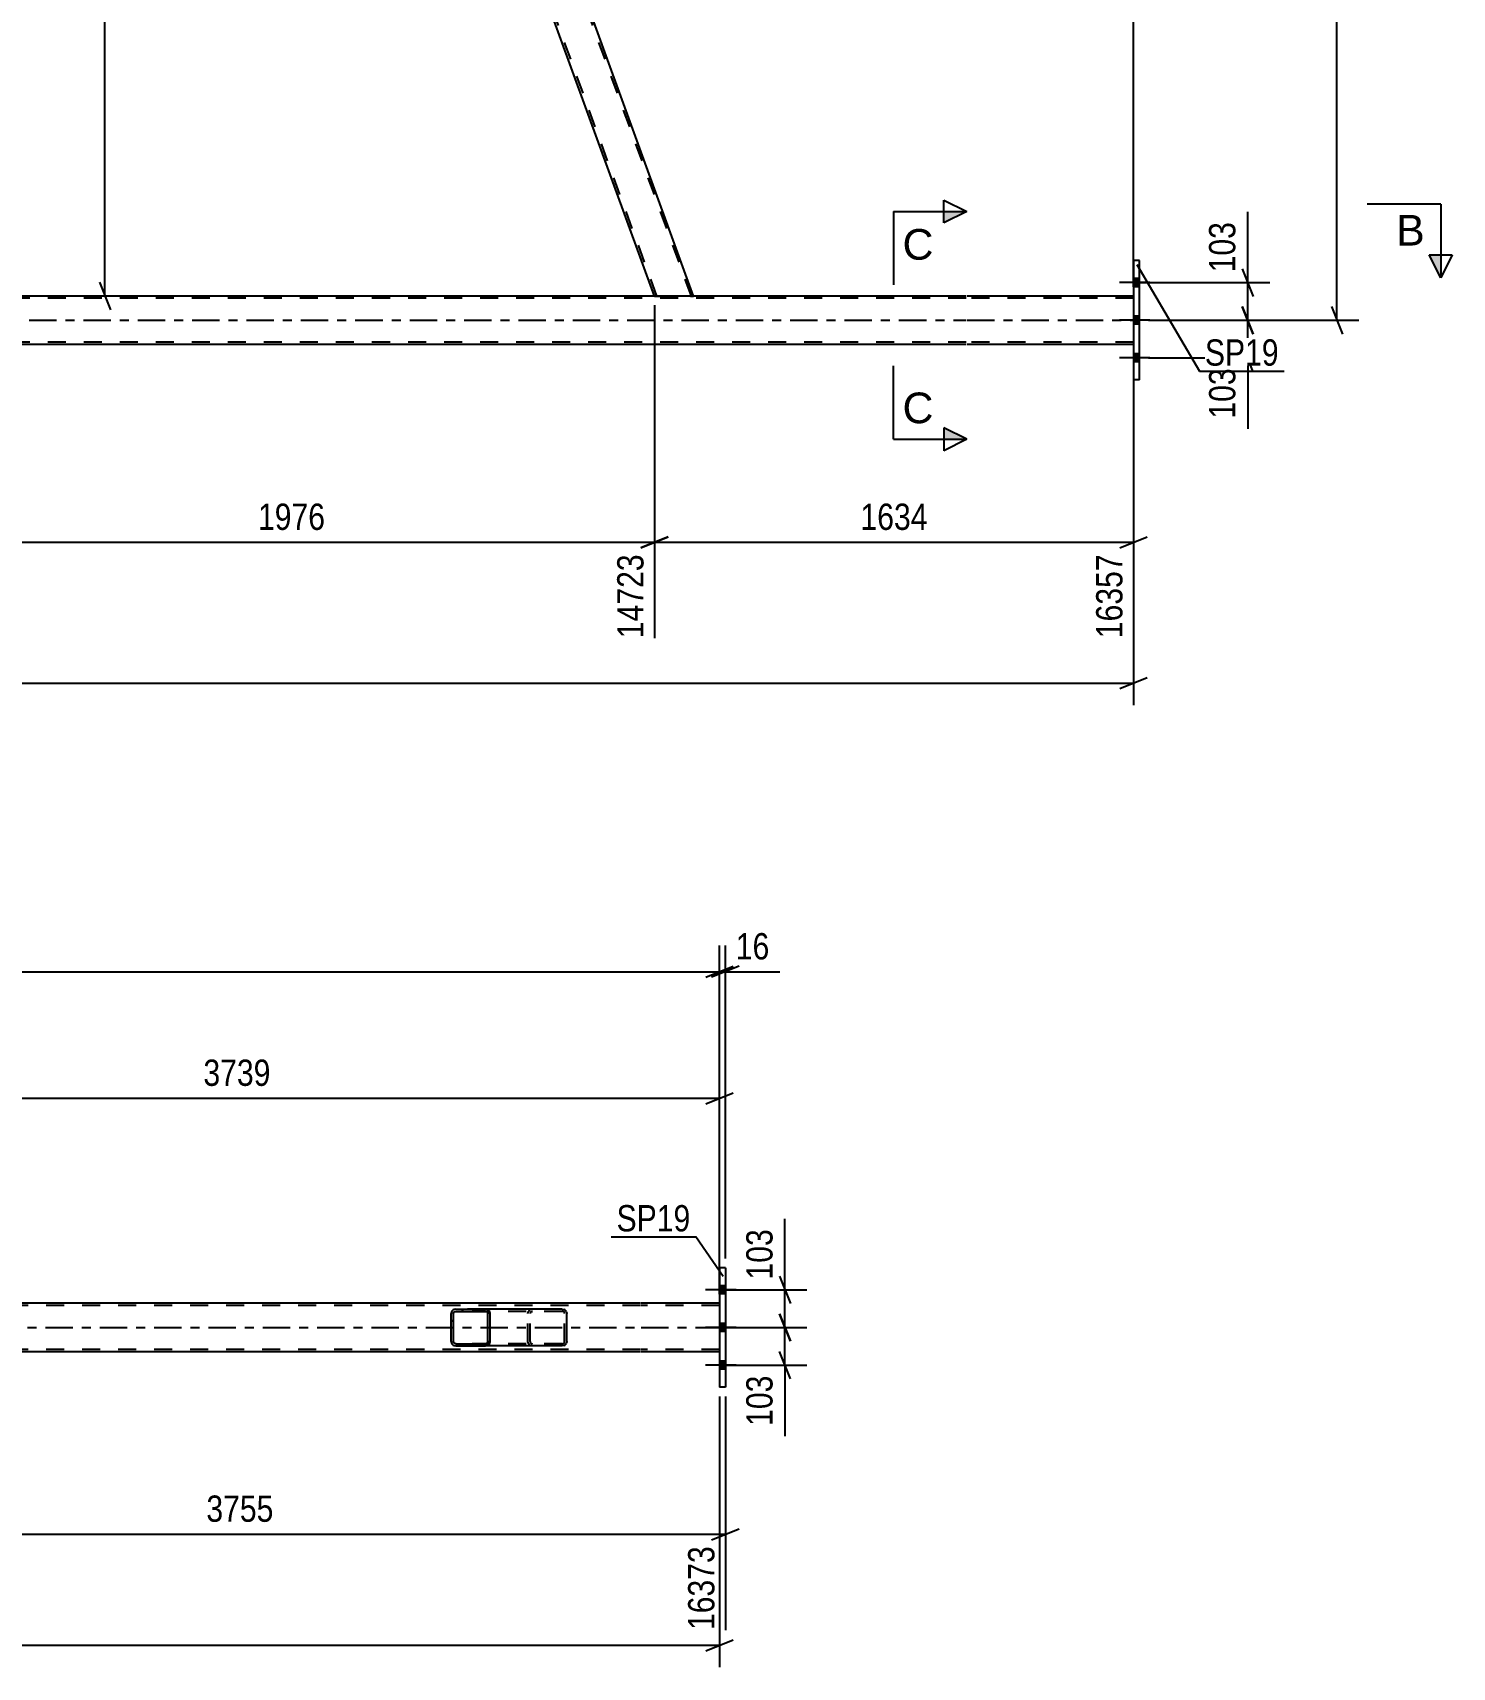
# Model space of a CAD drawing. Header units: millimetres. Extents: x 0 to 1775, y 0 to 560.
# Drawn here: x 1620.6 to 1775.1, y 154.3 to 332.3 of the extents above; entities that cross this region are included whole.
import ezdxf

# ---------------------------------------------------------------- set-up
doc = ezdxf.new("R2010")
doc.units = ezdxf.units.MM
doc.linetypes.add('DXK_LINE_DOT2', pattern=[3.9198, 1.9599, -1.9599])
doc.linetypes.add('DXK_LINE_DOT3', pattern=[5.9187, 2.979, -0.9799, 0.9799, -0.9799])
doc.styles.add('Arial', font='ARIAL.TTF', dxfattribs={"height": 0.2})
doc.styles.add('Arial Narrow', font='ARIALN.TTF', dxfattribs={"height": 0.2})

# ---------------------------------------------------------------- blocks, each defined once
blk = doc.blocks.new('Part-814185252-5465 - 5393')
at = {"linetype": 'Continuous'}
h = blk.add_hatch(dxfattribs=at)
h.set_pattern_fill('', scale=0.7, style=0, pattern_type=0)
h.set_pattern_definition([(45, (1670.343, 192.9664), (-1.57154, 1.57154), [])])
h.paths.add_polyline_path([(1670.38, 192.78), (1670.34, 192.97), (1670.23, 193.12), (1670.07, 193.23), (1669.87, 193.26), (1666.64, 193.26), (1666.44, 193.23), (1666.27, 193.12), (1666.16, 192.97), (1666.13, 192.78), (1666.13, 189.74), (1666.16, 189.56), (1666.27, 189.4), (1666.44, 189.3), (1666.64, 189.26), (1669.87, 189.26), (1670.07, 189.3), (1670.23, 189.4), (1670.34, 189.56), (1670.38, 189.74)])
h.paths.add_polyline_path([(1670.11, 189.65), (1670.05, 189.57), (1669.97, 189.52), (1669.87, 189.5), (1666.64, 189.5), (1666.54, 189.52), (1666.46, 189.57), (1666.4, 189.65), (1666.38, 189.74), (1666.38, 192.78), (1666.4, 192.87), (1666.46, 192.95), (1666.54, 193), (1666.64, 193.02), (1669.87, 193.02), (1669.97, 193), (1670.05, 192.95), (1670.11, 192.87), (1670.13, 192.78), (1670.13, 189.74)])
at = {"color": 2, "linetype": 'Continuous'}
for p, q in [((1666.16, 192.97), (1666.13, 192.78)), ((1666.13, 189.74), (1666.13, 192.78)), ((1666.38, 192.78), (1666.4, 192.87)), ((1666.38, 189.74), (1666.38, 192.78)), ((1666.4, 192.87), (1666.46, 192.95)), ((1666.64, 193.26), (1666.44, 193.23)), ((1666.46, 192.95), (1666.54, 193)), ((1666.54, 193), (1666.64, 193.02)), ((1666.64, 193.26), (1669.87, 193.26)), ((1666.64, 193.02), (1669.87, 193.02)), ((1678.22, 193.26), (1669.87, 193.26)), ((1670.07, 193.23), (1669.87, 193.26)), ((1669.87, 193.02), (1669.97, 193)), ((1669.97, 193), (1670.05, 192.95)), ((1670.05, 192.95), (1670.11, 192.87)), ((1670.11, 192.87), (1670.13, 192.78)), ((1670.13, 189.74), (1670.13, 192.78)), ((1670.38, 192.78), (1670.34, 192.97)), ((1670.38, 189.74), (1670.38, 192.78)), ((1678.22, 193.26), (1678.42, 193.23)), ((1678.69, 192.97), (1678.73, 192.78)), ((1678.73, 189.74), (1678.73, 192.78)), ((1666.13, 189.74), (1666.16, 189.56)), ((1666.4, 189.65), (1666.38, 189.74)), ((1666.46, 189.57), (1666.4, 189.65)), ((1666.44, 189.3), (1666.64, 189.26)), ((1666.54, 189.52), (1666.46, 189.57)), ((1666.64, 189.5), (1666.54, 189.52)), ((1666.64, 189.5), (1669.87, 189.5)), ((1666.64, 189.26), (1669.87, 189.26)), ((1669.97, 189.52), (1669.87, 189.5)), ((1669.87, 189.26), (1670.07, 189.3)), ((1678.22, 189.26), (1669.87, 189.26)), ((1670.05, 189.57), (1669.97, 189.52)), ((1670.11, 189.65), (1670.05, 189.57)), ((1670.13, 189.74), (1670.11, 189.65)), ((1670.34, 189.56), (1670.38, 189.74)), ((1678.42, 189.3), (1678.22, 189.26)), ((1678.73, 189.74), (1678.69, 189.56))]:
    blk.add_line(p, q, dxfattribs=at)
at = {"color": 7, "linetype": 'DXK_LINE_DOT2'}
for p, q in [((1669.87, 193.26), (1666.64, 193.26)), ((1678.22, 193.02), (1666.64, 193.02)), ((1674.47, 192.78), (1674.51, 192.97)), ((1674.47, 189.74), (1674.47, 192.78)), ((1674.75, 192.87), (1674.73, 192.78)), ((1674.73, 189.74), (1674.73, 192.78)), ((1674.8, 192.95), (1674.75, 192.87)), ((1674.79, 193.23), (1674.99, 193.26)), ((1674.8, 192.95), (1674.83, 192.97)), ((1674.83, 192.97), (1674.89, 193)), ((1674.89, 193), (1674.99, 193.02)), ((1678.32, 193), (1678.22, 193.02)), ((1678.4, 192.95), (1678.32, 193)), ((1678.46, 192.87), (1678.4, 192.95)), ((1678.48, 192.78), (1678.46, 192.87)), ((1678.48, 189.74), (1678.48, 192.78)), ((1678.22, 189.5), (1666.64, 189.5)), ((1669.87, 189.26), (1666.64, 189.26)), ((1674.51, 189.56), (1674.47, 189.74)), ((1674.73, 189.74), (1674.75, 189.65)), ((1674.75, 189.65), (1674.8, 189.57)), ((1674.99, 189.26), (1674.79, 189.3)), ((1674.8, 189.57), (1674.83, 189.56)), ((1674.83, 189.56), (1674.89, 189.52)), ((1674.89, 189.52), (1674.99, 189.5)), ((1678.22, 189.5), (1678.32, 189.52)), ((1678.32, 189.52), (1678.4, 189.57)), ((1678.4, 189.57), (1678.46, 189.65)), ((1678.46, 189.65), (1678.48, 189.74))]:
    blk.add_line(p, q, dxfattribs=at)
at = {"color": 2, "linetype": 'Continuous'}
for centre, start, end in [((1666.62, 192.76), 110.7583, 155.68), ((1669.89, 192.76), 24.32, 69.2417), ((1678.24, 192.76), 24.32, 69.2417), ((1666.62, 189.76), 204.32, 249.2417), ((1669.89, 189.76), 290.7583, 335.68), ((1678.24, 189.76), 290.7583, 335.68)]:
    blk.add_arc(centre, 0.496, start, end, dxfattribs=at)
at = {"color": 7, "linetype": 'DXK_LINE_DOT2'}
for centre, start, end in [((1674.97, 192.76), 110.7583, 155.68), ((1674.97, 189.76), 204.32, 249.2417)]:
    blk.add_arc(centre, 0.496, start, end, dxfattribs=at)
blk = doc.blocks.new('Part-814185252-5561 - 5393')
at = {"color": 2, "linetype": 'Continuous'}
for p, q in [((1695.99, 197.76), (1695.35, 197.76)), ((1695.35, 197.76), (1695.35, 184.76)), ((1695.99, 197.76), (1695.99, 184.76)), ((1695.99, 184.76), (1695.35, 184.76))]:
    blk.add_line(p, q, dxfattribs=at)
blk = doc.blocks.new('Bolt-814185252-5581 - 5393')
at = {"linetype": 'Continuous'}
for points in [[(1695.99, 194.92), (1695.99, 195.8), (1695.35, 195.8), (1695.35, 194.92)], [(1695.99, 194.92), (1695.99, 195.8), (1695.35, 195.8), (1695.35, 194.92)], [(1695.99, 194.92), (1695.99, 195.8), (1695.35, 195.8), (1695.35, 194.92)], [(1695.99, 190.82), (1695.99, 191.7), (1695.35, 191.7), (1695.35, 190.82)], [(1695.99, 190.82), (1695.99, 191.7), (1695.35, 191.7), (1695.35, 190.82)], [(1695.99, 186.72), (1695.99, 187.6), (1695.35, 187.6), (1695.35, 186.72)], [(1695.99, 186.72), (1695.99, 187.6), (1695.35, 187.6), (1695.35, 186.72)], [(1695.99, 186.72), (1695.99, 187.6), (1695.35, 187.6), (1695.35, 186.72)]]:
    blk.add_hatch(color=1, dxfattribs=at).paths.add_polyline_path(points)
at = {"color": 1, "linetype": 'Continuous'}
for p, q in [((1697.15, 195.36), (1693.83, 195.36)), ((1697.15, 195.36), (1693.83, 195.36)), ((1697.15, 195.36), (1693.83, 195.36)), ((1695.99, 195.8), (1695.35, 195.8)), ((1695.99, 195.8), (1695.35, 195.8)), ((1695.99, 195.8), (1695.35, 195.8)), ((1695.99, 194.92), (1695.35, 194.92)), ((1695.99, 194.92), (1695.35, 194.92)), ((1695.99, 194.92), (1695.35, 194.92)), ((1697.15, 191.26), (1693.83, 191.26)), ((1697.15, 191.26), (1693.83, 191.26)), ((1695.99, 191.7), (1695.35, 191.7)), ((1695.99, 191.7), (1695.35, 191.7)), ((1695.99, 190.82), (1695.35, 190.82)), ((1695.99, 190.82), (1695.35, 190.82)), ((1697.15, 187.16), (1693.83, 187.16)), ((1697.15, 187.16), (1693.83, 187.16)), ((1697.15, 187.16), (1693.83, 187.16)), ((1695.99, 187.6), (1695.35, 187.6)), ((1695.99, 187.6), (1695.35, 187.6)), ((1695.99, 187.6), (1695.35, 187.6)), ((1695.99, 186.72), (1695.35, 186.72)), ((1695.99, 186.72), (1695.35, 186.72)), ((1695.99, 186.72), (1695.35, 186.72))]:
    blk.add_line(p, q, dxfattribs=at)
blk = doc.blocks.new('Part-814185252-5603 - 5393')
at = {"color": 7, "linetype": 'DXK_LINE_DOT2'}
for p, q in [((1686.73, 193.66), (1112.95, 193.66)), ((1695.35, 193.66), (1686.83, 193.66)), ((1695.35, 193.9), (1695.35, 188.62)), ((1686.73, 188.86), (1112.95, 188.86)), ((1695.35, 188.86), (1686.83, 188.86))]:
    blk.add_line(p, q, dxfattribs=at)
at = {"color": 2, "linetype": 'Continuous'}
for p, q in [((1686.73, 193.9), (1595.48, 193.9)), ((1695.35, 193.9), (1686.83, 193.9)), ((1686.73, 188.62), (1595.48, 188.62)), ((1695.35, 188.62), (1686.83, 188.62))]:
    blk.add_line(p, q, dxfattribs=at)
at = {"color": 7, "linetype": 'DXK_LINE_DOT3'}
for p, q in [((1112.95, 191.26), (1686.73, 191.26)), ((1686.83, 191.26), (1695.35, 191.26))]:
    blk.add_line(p, q, dxfattribs=at)
blk = doc.blocks.new('Part-814185252-3770 - 3585')
at = {"color": 7, "linetype": 'DXK_LINE_DOT2'}
for p, q in [((1643.09, 424.82), (1606.27, 306.7)), ((1645.56, 420.94), (1608.99, 303.6)), ((1606.55, 308.42), (1606.13, 307.07)), ((1610.74, 308.42), (1609.24, 303.6)), ((1607.4, 303.6), (1606.13, 307.07)), ((1609.24, 303.6), (1607.4, 303.6))]:
    blk.add_line(p, q, dxfattribs=at)
at = {"color": 2, "linetype": 'Continuous'}
for p, q in [((1642.84, 424.82), (1606.55, 308.42)), ((1644.15, 424.82), (1642.84, 424.82)), ((1645.7, 420.57), (1644.15, 424.82)), ((1645.7, 420.57), (1610.74, 308.42))]:
    blk.add_line(p, q, dxfattribs=at)
blk = doc.blocks.new('Part-814185252-3796 - 3585')
at = {"color": 2, "linetype": 'Continuous'}
for p, q in [((1741.05, 307.46), (1740.41, 307.46)), ((1740.41, 307.46), (1740.41, 294.46)), ((1741.05, 294.46), (1741.05, 307.46)), ((1741.05, 294.46), (1740.41, 294.46))]:
    blk.add_line(p, q, dxfattribs=at)
blk = doc.blocks.new('Part-814185252-3816 - 3585')
at = {"color": 2, "linetype": 'Continuous'}
for p, q in [((1648.41, 424.82), (1644.15, 424.82)), ((1692.53, 303.6), (1648.41, 424.82)), ((1688.27, 303.6), (1645.7, 420.57))]:
    blk.add_line(p, q, dxfattribs=at)
at = {"color": 7, "linetype": 'DXK_LINE_DOT2'}
for p, q in [((1644.15, 424.82), (1645.7, 420.57)), ((1688.53, 303.6), (1644.41, 424.82)), ((1692.28, 303.6), (1648.15, 424.82)), ((1688.27, 303.6), (1692.53, 303.6))]:
    blk.add_line(p, q, dxfattribs=at)
blk = doc.blocks.new('Part-814185252-3826 - 3585')
at = {"color": 7, "linetype": 'DXK_LINE_DOT2'}
for p, q in [((1722.19, 303.36), (1099.34, 303.36)), ((1740.41, 303.36), (1722.29, 303.36)), ((1740.41, 303.6), (1740.41, 298.32)), ((1722.19, 298.56), (1099.34, 298.56)), ((1740.41, 298.56), (1722.29, 298.56))]:
    blk.add_line(p, q, dxfattribs=at)
at = {"color": 2, "linetype": 'Continuous'}
for p, q in [((1722.19, 303.6), (1613.88, 303.6)), ((1740.41, 303.6), (1722.29, 303.6)), ((1722.19, 298.32), (1613.88, 298.32)), ((1740.41, 298.32), (1722.29, 298.32))]:
    blk.add_line(p, q, dxfattribs=at)
at = {"color": 7, "linetype": 'DXK_LINE_DOT3'}
for p, q in [((1099.34, 300.96), (1722.19, 300.96)), ((1722.29, 300.96), (1740.41, 300.96))]:
    blk.add_line(p, q, dxfattribs=at)
blk = doc.blocks.new('Bolt-814185252-4025 - 3585')
at = {"linetype": 'Continuous'}
for points in [[(1740.41, 305.5), (1740.41, 304.62), (1741.05, 304.62), (1741.05, 305.5)], [(1740.41, 305.5), (1740.41, 304.62), (1741.05, 304.62), (1741.05, 305.5)], [(1740.41, 305.5), (1740.41, 304.62), (1741.05, 304.62), (1741.05, 305.5)], [(1740.41, 301.4), (1740.41, 300.52), (1741.05, 300.52), (1741.05, 301.4)], [(1740.41, 301.4), (1740.41, 300.52), (1741.05, 300.52), (1741.05, 301.4)], [(1740.41, 297.3), (1740.41, 296.42), (1741.05, 296.42), (1741.05, 297.3)], [(1740.41, 297.3), (1740.41, 296.42), (1741.05, 296.42), (1741.05, 297.3)], [(1740.41, 297.3), (1740.41, 296.42), (1741.05, 296.42), (1741.05, 297.3)]]:
    blk.add_hatch(color=1, dxfattribs=at).paths.add_polyline_path(points)
at = {"color": 1, "linetype": 'Continuous'}
for p, q in [((1742.21, 305.06), (1738.89, 305.06)), ((1742.21, 305.06), (1738.89, 305.06)), ((1742.21, 305.06), (1738.89, 305.06)), ((1741.05, 305.5), (1740.41, 305.5)), ((1741.05, 305.5), (1740.41, 305.5)), ((1741.05, 305.5), (1740.41, 305.5)), ((1741.05, 304.62), (1740.41, 304.62)), ((1741.05, 304.62), (1740.41, 304.62)), ((1741.05, 304.62), (1740.41, 304.62)), ((1742.21, 300.96), (1738.89, 300.96)), ((1742.21, 300.96), (1738.89, 300.96)), ((1741.05, 301.4), (1740.41, 301.4)), ((1741.05, 301.4), (1740.41, 301.4)), ((1741.05, 300.52), (1740.41, 300.52)), ((1741.05, 300.52), (1740.41, 300.52)), ((1742.21, 296.86), (1738.89, 296.86)), ((1742.21, 296.86), (1738.89, 296.86)), ((1742.21, 296.86), (1738.89, 296.86)), ((1741.05, 297.3), (1740.41, 297.3)), ((1741.05, 297.3), (1740.41, 297.3)), ((1741.05, 297.3), (1740.41, 297.3)), ((1741.05, 296.42), (1740.41, 296.42)), ((1741.05, 296.42), (1740.41, 296.42)), ((1741.05, 296.42), (1740.41, 296.42))]:
    blk.add_line(p, q, dxfattribs=at)
blk = doc.blocks.new('StraightDimension-814185252-5719 - 5393')
at = {"color": 7, "linetype": 'Continuous'}
for p, q in [((1695.99, 183.76), (1695.99, 158.31)), ((1590.28, 179.22), (1590.28, 158.31)), ((1591.78, 169.35), (1588.78, 168.15)), ((1694.49, 168.15), (1697.49, 169.35)), ((1590.28, 168.75), (1695.99, 168.75))]:
    blk.add_line(p, q, dxfattribs=at)
at = {"color": 0}
blk.add_wipeout([(1647.39, 169.5), (1647.39, 173.7), (1638.88, 173.7), (1638.88, 169.5)], dxfattribs=at)
at = {"color": 0, "linetype": 'Continuous'}
blk.add_wipeout([(1695.39, 168.05), (1691.19, 168.05), (1691.19, 157.71), (1695.39, 157.71)], dxfattribs=at)
at = {"color": 3, "style": 'Arial Narrow'}
blk.add_text('3755', height=2.863, dxfattribs=at).set_placement((1639.48, 170.1))
at = {"color": 3, "linetype": 'Continuous', "style": 'Arial Narrow'}
blk.add_text('16373', height=2.863, rotation=90.0002, dxfattribs=at).set_placement((1694.79, 158.31))
blk = doc.blocks.new('StraightDimension-814185252-5700 - 5393')
at = {"color": 7, "linetype": 'Continuous'}
for p, q in [((1590.28, 203.3), (1590.28, 219.08)), ((1695.35, 194.9), (1695.35, 219.08)), ((1591.78, 216.83), (1588.78, 215.63)), ((1590.28, 216.23), (1695.35, 216.23)), ((1693.85, 215.63), (1696.85, 216.83))]:
    blk.add_line(p, q, dxfattribs=at)
at = {"color": 0}
blk.add_wipeout([(1647.07, 216.98), (1647.07, 221.18), (1638.56, 221.18), (1638.56, 216.98)], dxfattribs=at)
at = {"color": 3, "style": 'Arial Narrow'}
blk.add_text('3739', height=2.863, dxfattribs=at).set_placement((1639.16, 217.58))
blk = doc.blocks.new('StraightDimension-814185252-5807 - 5393')
at = {"color": 7, "linetype": 'Continuous'}
for p, q in [((1695.35, 183.76), (1695.35, 154.25)), ((1693.85, 156.05), (1696.85, 157.25)), ((1103.69, 156.65), (1695.35, 156.65))]:
    blk.add_line(p, q, dxfattribs=at)
blk = doc.blocks.new('StraightDimension-814185252-10824 - 5393')
at = {"color": 7, "linetype": 'Continuous'}
for p, q in [((1695.35, 198.76), (1695.35, 232.85)), ((1695.99, 198.76), (1695.99, 232.85)), ((1693.85, 229.4), (1696.85, 230.6)), ((1697.49, 230.6), (1694.49, 229.4)), ((1695.35, 230), (1695.99, 230))]:
    blk.add_line(p, q, dxfattribs=at)
at = {"color": 0}
blk.add_wipeout([(1701.37, 230.75), (1701.37, 234.95), (1696.52, 234.95), (1696.52, 230.75)], dxfattribs=at)
at = {"color": 7, "linetype": 'Continuous'}
blk.add_line((1695.99, 230), (1701.9, 230), dxfattribs=at)
blk.add_line((1695.99, 230), (1701.9, 230), dxfattribs=at)
at = {"color": 3, "style": 'Arial Narrow'}
blk.add_text('16', height=2.863, dxfattribs=at).set_placement((1697.12, 231.35))
blk = doc.blocks.new('StraightDimension-814185252-10825 - 5393')
at = {"color": 7, "linetype": 'Continuous'}
for p, q in [((1695.35, 198.76), (1695.35, 232.85)), ((1104.33, 230), (1695.35, 230)), ((1693.85, 229.4), (1696.85, 230.6))]:
    blk.add_line(p, q, dxfattribs=at)
blk = doc.blocks.new('StraightDimension-814185252-10854 - 5393')
at = {"color": 7, "linetype": 'Continuous'}
for p, q in [((1701.87, 192.76), (1703.07, 189.76)), ((1695.59, 191.26), (1704.87, 191.26)), ((1702.47, 187.16), (1702.47, 191.26)), ((1695.59, 187.16), (1704.87, 187.16)), ((1703.07, 185.66), (1701.87, 188.66))]:
    blk.add_line(p, q, dxfattribs=at)
at = {"color": 0}
blk.add_wipeout([(1701.72, 186.64), (1697.52, 186.64), (1697.52, 179.95), (1701.72, 179.95)], dxfattribs=at)
at = {"color": 7, "linetype": 'Continuous'}
blk.add_line((1702.47, 187.16), (1702.47, 179.43), dxfattribs=at)
blk.add_line((1702.47, 187.16), (1702.47, 179.43), dxfattribs=at)
at = {"color": 3, "style": 'Arial Narrow'}
blk.add_text('103', height=2.863, rotation=90.0002, dxfattribs=at).set_placement((1701.12, 180.55))
blk = doc.blocks.new('StraightDimension-814185252-10856 - 5393')
at = {"color": 7, "linetype": 'Continuous'}
for p, q in [((1701.87, 196.86), (1703.07, 193.86)), ((1695.59, 195.36), (1704.87, 195.36)), ((1702.47, 191.26), (1702.47, 195.36)), ((1703.07, 189.76), (1701.87, 192.76)), ((1695.59, 191.26), (1704.87, 191.26))]:
    blk.add_line(p, q, dxfattribs=at)
at = {"color": 0}
blk.add_wipeout([(1701.72, 202.57), (1697.52, 202.57), (1697.52, 195.89), (1701.72, 195.89)], dxfattribs=at)
at = {"color": 7, "linetype": 'Continuous'}
blk.add_line((1702.47, 195.36), (1702.47, 203.1), dxfattribs=at)
blk.add_line((1702.47, 195.36), (1702.47, 203.1), dxfattribs=at)
at = {"color": 3, "style": 'Arial Narrow'}
blk.add_text('103', height=2.863, rotation=90.0002, dxfattribs=at).set_placement((1701.12, 196.49))
blk = doc.blocks.new('StraightDimension-814185252-4057 - 3585')
at = {"color": 7, "linetype": 'Continuous'}
for p, q in [((1629.03, 423.32), (1627.83, 426.32)), ((1665.38, 424.82), (1625.58, 424.82)), ((1628.43, 303.6), (1628.43, 424.82)), ((1627.83, 305.1), (1629.03, 302.1)), ((1664.51, 303.6), (1625.58, 303.6))]:
    blk.add_line(p, q, dxfattribs=at)
at = {"color": 0}
blk.add_wipeout([(1627.68, 368.47), (1623.48, 368.47), (1623.48, 359.95), (1627.68, 359.95)], dxfattribs=at)
at = {"color": 3, "style": 'Arial Narrow'}
blk.add_text('3031', height=2.863, rotation=90.0002, dxfattribs=at).set_placement((1627.08, 360.55))
blk = doc.blocks.new('StraightDimension-814185252-4666 - 3585')
at = {"color": 7, "linetype": 'Continuous'}
for p, q in [((1740.41, 306.46), (1740.41, 259.05)), ((1738.91, 260.85), (1741.91, 262.05)), ((1053.12, 261.45), (1740.41, 261.45))]:
    blk.add_line(p, q, dxfattribs=at)
blk = doc.blocks.new('StraightDimension-814185252-4569 - 3585')
at = {"color": 7, "linetype": 'Continuous'}
for p, q in [((1609.24, 302.6), (1609.24, 266.34)), ((1688.27, 302.6), (1688.27, 266.34)), ((1610.74, 277.38), (1607.74, 276.18)), ((1609.24, 276.78), (1688.27, 276.78)), ((1686.77, 276.18), (1689.77, 277.38))]:
    blk.add_line(p, q, dxfattribs=at)
at = {"color": 0}
blk.add_wipeout([(1653.01, 277.53), (1653.01, 281.73), (1644.5, 281.73), (1644.5, 277.53)], dxfattribs=at)
at = {"color": 0, "linetype": 'Continuous'}
blk.add_wipeout([(1687.67, 276.08), (1683.47, 276.08), (1683.47, 265.74), (1687.67, 265.74)], dxfattribs=at)
at = {"color": 3, "style": 'Arial Narrow'}
blk.add_text('1976', height=2.863, dxfattribs=at).set_placement((1645.1, 278.13))
at = {"color": 3, "linetype": 'Continuous', "style": 'Arial Narrow'}
blk.add_text('14723', height=2.863, rotation=90.0002, dxfattribs=at).set_placement((1687.07, 266.34))
blk = doc.blocks.new('StraightDimension-814185252-4593 - 3585')
at = {"color": 7, "linetype": 'Continuous'}
for p, q in [((1688.27, 302.6), (1688.27, 266.34)), ((1740.41, 297.32), (1740.41, 266.34)), ((1689.77, 277.38), (1686.77, 276.18)), ((1688.27, 276.78), (1740.41, 276.78)), ((1738.91, 276.18), (1741.91, 277.38))]:
    blk.add_line(p, q, dxfattribs=at)
at = {"color": 0}
blk.add_wipeout([(1718.6, 277.53), (1718.6, 281.73), (1710.09, 281.73), (1710.09, 277.53)], dxfattribs=at)
at = {"color": 0, "linetype": 'Continuous'}
blk.add_wipeout([(1739.81, 276.08), (1735.61, 276.08), (1735.61, 265.74), (1739.81, 265.74)], dxfattribs=at)
at = {"color": 3, "style": 'Arial Narrow'}
blk.add_text('1634', height=2.863, dxfattribs=at).set_placement((1710.69, 278.13))
at = {"color": 3, "linetype": 'Continuous', "style": 'Arial Narrow'}
blk.add_text('16357', height=2.863, rotation=90.0002, dxfattribs=at).set_placement((1739.21, 266.34))
blk = doc.blocks.new('StraightDimension-814185252-5010 - 3585')
at = {"color": 7, "linetype": 'Continuous'}
for p, q in [((1742.05, 300.96), (1755.25, 300.96)), ((1752.25, 302.46), (1753.45, 299.46)), ((1752.85, 296.86), (1752.85, 300.96)), ((1753.45, 295.36), (1752.25, 298.36)), ((1742.05, 296.86), (1755.25, 296.86))]:
    blk.add_line(p, q, dxfattribs=at)
at = {"color": 0}
blk.add_wipeout([(1752.1, 296.33), (1747.9, 296.33), (1747.9, 289.65), (1752.1, 289.65)], dxfattribs=at)
at = {"color": 7, "linetype": 'Continuous'}
blk.add_line((1752.85, 296.86), (1752.85, 289.13), dxfattribs=at)
blk.add_line((1752.85, 296.86), (1752.85, 289.13), dxfattribs=at)
at = {"color": 3, "style": 'Arial Narrow'}
blk.add_text('103', height=2.863, rotation=90.0002, dxfattribs=at).set_placement((1751.5, 290.25))
blk = doc.blocks.new('StraightDimension-814185252-4321 - 3585')
at = {"color": 7, "linetype": 'Continuous'}
for p, q in [((1763.16, 425.32), (1761.96, 428.32)), ((1704.43, 426.82), (1764.96, 426.82)), ((1762.56, 300.96), (1762.56, 426.82)), ((1742.05, 300.96), (1764.96, 300.96)), ((1761.96, 302.46), (1763.16, 299.46))]:
    blk.add_line(p, q, dxfattribs=at)
at = {"color": 0}
blk.add_wipeout([(1761.81, 368.15), (1757.61, 368.15), (1757.61, 359.63), (1761.81, 359.63)], dxfattribs=at)
at = {"color": 3, "style": 'Arial Narrow'}
blk.add_text('3146', height=2.863, rotation=90.0002, dxfattribs=at).set_placement((1761.21, 360.23))
blk = doc.blocks.new('StraightDimension-814185252-4677 - 3585')
at = {"color": 7, "linetype": 'Continuous'}
for p, q in [((1702.79, 423.82), (1702.79, 354.01)), ((1740.41, 304.6), (1740.41, 359.26)), ((1704.29, 357.01), (1701.29, 355.81)), ((1702.79, 356.41), (1740.41, 356.41)), ((1738.91, 355.81), (1741.91, 357.01))]:
    blk.add_line(p, q, dxfattribs=at)
at = {"color": 0}
blk.add_wipeout([(1725.86, 357.16), (1725.86, 361.36), (1717.35, 361.36), (1717.35, 357.16)], dxfattribs=at)
at = {"color": 3, "style": 'Arial Narrow'}
blk.add_text('1271', height=2.863, dxfattribs=at).set_placement((1717.95, 357.76))
blk = doc.blocks.new('StraightDimension-814185252-5020 - 3585')
at = {"color": 7, "linetype": 'Continuous'}
for p, q in [((1752.25, 306.56), (1753.45, 303.56)), ((1740.65, 305.06), (1755.25, 305.06)), ((1752.85, 300.96), (1752.85, 305.06)), ((1742.05, 300.96), (1755.25, 300.96)), ((1753.45, 299.46), (1752.25, 302.46))]:
    blk.add_line(p, q, dxfattribs=at)
at = {"color": 0}
blk.add_wipeout([(1752.1, 312.27), (1747.9, 312.27), (1747.9, 305.58), (1752.1, 305.58)], dxfattribs=at)
at = {"color": 7, "linetype": 'Continuous'}
blk.add_line((1752.85, 305.06), (1752.85, 312.79), dxfattribs=at)
blk.add_line((1752.85, 305.06), (1752.85, 312.79), dxfattribs=at)
at = {"color": 3, "style": 'Arial Narrow'}
blk.add_text('103', height=2.863, rotation=90.0002, dxfattribs=at).set_placement((1751.5, 306.18))
blk = doc.blocks.new('Mark-814185252-5557 - 5393')
at = {"color": 0}
blk.add_wipeout([(1692.18, 201.73), (1692.18, 204.73), (1684.14, 204.73), (1684.14, 201.73)], dxfattribs=at)
blk.add_wipeout([(1692.18, 201.73), (1692.18, 204.73), (1684.14, 204.73), (1684.14, 201.73)], dxfattribs=at)
at = {"color": 30, "linetype": 'Continuous'}
for p in [(1683.54, 201.13), (1695.76, 196.8)]:
    blk.add_line(p, (1692.78, 201.13), dxfattribs=at)
at = {"color": 3, "style": 'Arial Narrow'}
blk.add_text('SP19', height=2.863, dxfattribs=at).set_placement((1684.14, 201.73))
blk = doc.blocks.new('Mark-814185252-3792 - 3585')
at = {"color": 0}
blk.add_wipeout([(1756.23, 296.02), (1756.23, 299.02), (1748.19, 299.02), (1748.19, 296.02)], dxfattribs=at)
blk.add_wipeout([(1756.23, 296.02), (1756.23, 299.02), (1748.19, 299.02), (1748.19, 296.02)], dxfattribs=at)
at = {"color": 30, "linetype": 'Continuous'}
for p, q in [((1740.78, 307.02), (1747.59, 295.42)), ((1747.59, 295.42), (1756.83, 295.42))]:
    blk.add_line(p, q, dxfattribs=at)
at = {"color": 3, "style": 'Arial Narrow'}
blk.add_text('SP19', height=2.863, dxfattribs=at).set_placement((1748.19, 296.02))
blk = doc.blocks.new('SectionMark-814185252-5322 - 3585')
at = {"linetype": 'Continuous'}
blk.add_hatch(color=6, dxfattribs=at).paths.add_polyline_path([(1772.62, 308.1), (1773.87, 308.1), (1773.87, 305.6)])
at = {"color": 6, "linetype": 'Continuous'}
for p, q in [((1773.87, 313.6), (1765.87, 313.6)), ((1773.87, 313.6), (1773.87, 305.6)), ((1772.62, 308.1), (1775.12, 308.1)), ((1773.87, 305.6), (1772.62, 308.1)), ((1775.12, 308.1), (1773.87, 305.6))]:
    blk.add_line(p, q, dxfattribs=at)
at = {"color": 0, "linetype": 'Continuous'}
blk.add_wipeout([(1772.12, 309.1), (1772.12, 312.6), (1769.01, 312.6), (1769.01, 309.1)], dxfattribs=at)
at = {"color": 3, "linetype": 'Continuous', "style": 'Arial'}
blk.add_text('B', height=3.34, dxfattribs=at).set_placement((1769.01, 309.1))
blk = doc.blocks.new('SectionMark-814185252-5326 - 3585')
at = {"linetype": 'Continuous'}
for points in [[(1719.77, 311.56), (1719.77, 312.81), (1722.27, 312.81)], [(1719.77, 288), (1719.77, 289.25), (1722.27, 288)]]:
    blk.add_hatch(color=6, dxfattribs=at).paths.add_polyline_path(points)
at = {"color": 6, "linetype": 'Continuous'}
for p, q in [((1719.77, 311.56), (1719.77, 314.06)), ((1719.77, 314.06), (1722.27, 312.81)), ((1714.27, 312.81), (1714.27, 304.81)), ((1714.27, 312.81), (1722.27, 312.81)), ((1722.27, 312.81), (1719.77, 311.56)), ((1714.27, 288), (1714.27, 296)), ((1722.27, 288), (1719.77, 289.25)), ((1719.77, 289.25), (1719.77, 286.75)), ((1714.27, 288), (1722.27, 288)), ((1722.27, 288), (1719.77, 286.75))]:
    blk.add_line(p, q, dxfattribs=at)
at = {"color": 0, "linetype": 'Continuous'}
for points in [[(1718.64, 307.56), (1718.64, 311.06), (1715.27, 311.06), (1715.27, 307.56)], [(1718.64, 289.75), (1718.64, 293.25), (1715.27, 293.25), (1715.27, 289.75)]]:
    blk.add_wipeout(points, dxfattribs=at)
at = {"color": 3, "linetype": 'Continuous', "style": 'Arial'}
for p in [(1715.27, 307.56), (1715.27, 289.75)]:
    blk.add_text('C', height=3.34, dxfattribs=at).set_placement(p)

msp = doc.modelspace()

# ---------------------------------------------------------------- block references
for name in ['Part-814185252-3770 - 3585', 'Part-814185252-3816 - 3585', 'Part-814185252-3796 - 3585', 'Bolt-814185252-4025 - 3585', 'Part-814185252-3826 - 3585', 'Part-814185252-5561 - 5393', 'Bolt-814185252-5581 - 5393', 'Part-814185252-5603 - 5393', 'Part-814185252-5465 - 5393', 'StraightDimension-814185252-5719 - 5393']:
    msp.add_blockref(name, (0, 0))

# ---------------------------------------------------------------- next in the draw order: block references
for name in ['StraightDimension-814185252-4057 - 3585', 'StraightDimension-814185252-5700 - 5393', 'StraightDimension-814185252-5807 - 5393']:
    msp.add_blockref(name, (0, 0))

# ---------------------------------------------------------------- next in the draw order: block references
for name in ['StraightDimension-814185252-4666 - 3585', 'StraightDimension-814185252-10824 - 5393', 'StraightDimension-814185252-10854 - 5393']:
    msp.add_blockref(name, (0, 0))

# ---------------------------------------------------------------- next in the draw order: block references
for name in ['StraightDimension-814185252-4569 - 3585', 'StraightDimension-814185252-10825 - 5393']:
    msp.add_blockref(name, (0, 0))

# ---------------------------------------------------------------- next in the draw order: block references
for name in ['StraightDimension-814185252-4593 - 3585', 'StraightDimension-814185252-10856 - 5393']:
    msp.add_blockref(name, (0, 0))

# ---------------------------------------------------------------- next in the draw order: block references
for name in ['StraightDimension-814185252-5010 - 3585', 'Mark-814185252-5557 - 5393']:
    msp.add_blockref(name, (0, 0))

# ---------------------------------------------------------------- next in the draw order: block references
msp.add_blockref('StraightDimension-814185252-4321 - 3585', (0, 0))

# ---------------------------------------------------------------- next in the draw order: block references
msp.add_blockref('StraightDimension-814185252-4677 - 3585', (0, 0))

# ---------------------------------------------------------------- next in the draw order: block references
msp.add_blockref('StraightDimension-814185252-5020 - 3585', (0, 0))

# ---------------------------------------------------------------- next in the draw order: block references
msp.add_blockref('Mark-814185252-3792 - 3585', (0, 0))

# ---------------------------------------------------------------- next in the draw order: block references
msp.add_blockref('SectionMark-814185252-5322 - 3585', (0, 0))

# ---------------------------------------------------------------- next in the draw order: block references
msp.add_blockref('SectionMark-814185252-5326 - 3585', (0, 0))

doc.saveas('drawing.dxf')
